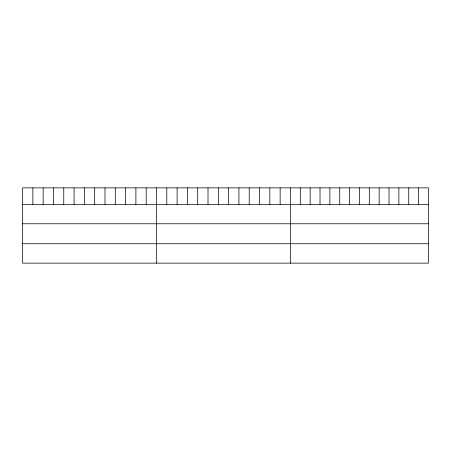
<?xml version="1.0" encoding="UTF-8"?>
<svg xmlns="http://www.w3.org/2000/svg" width="451" height="451" viewBox="0 0 451 451"><rect width="100%" height="100%" fill="white"/><g stroke="black" fill="none" stroke-linecap="round" stroke-linejoin="round"><path stroke-width="0.68" d="M428.45 204.376L428.45 263.136L22.55 263.136L22.55 187.864L428.45 187.864L428.45 204.376L22.55 204.376M22.55 223.769L428.45 223.769M22.55 243.743L428.45 243.743M418.59 187.864L418.59 204.376M408.736 187.864L408.736 204.376M398.876 187.864L398.876 204.376M389.021 187.864L389.021 204.376M379.161 187.864L379.161 204.376M369.307 187.864L369.307 204.376M359.447 187.864L359.447 204.376M349.587 187.864L349.587 204.376M339.733 187.864L339.733 204.376M329.873 187.864L329.873 204.376M320.018 187.864L320.018 204.376M310.158 187.864L310.158 204.376M300.304 187.864L300.304 204.376M290.444 187.864L290.444 263.136M280.139 187.864L280.139 204.376M269.839 187.864L269.839 204.376M259.534 187.864L259.534 204.376M249.228 187.864L249.228 204.376M238.929 187.864L238.929 204.376M228.623 187.864L228.623 204.376M218.318 187.864L218.318 204.376M208.012 187.864L208.012 204.376M197.713 187.864L197.713 204.376M187.407 187.864L187.407 204.376M177.102 187.864L177.102 204.376M166.802 187.864L166.802 204.376M156.497 187.864L156.497 263.136M146.192 187.864L146.192 204.376M135.892 187.864L135.892 204.376M125.587 187.864L125.587 204.376M115.281 187.864L115.281 204.376M104.982 187.864L104.982 204.376M94.676 187.864L94.676 204.376M84.371 187.864L84.371 204.376M74.065 187.864L74.065 204.376M63.766 187.864L63.766 204.376M53.46 187.864L53.46 204.376M43.155 187.864L43.155 204.376M32.855 187.864L32.855 204.376"/></g></svg>
